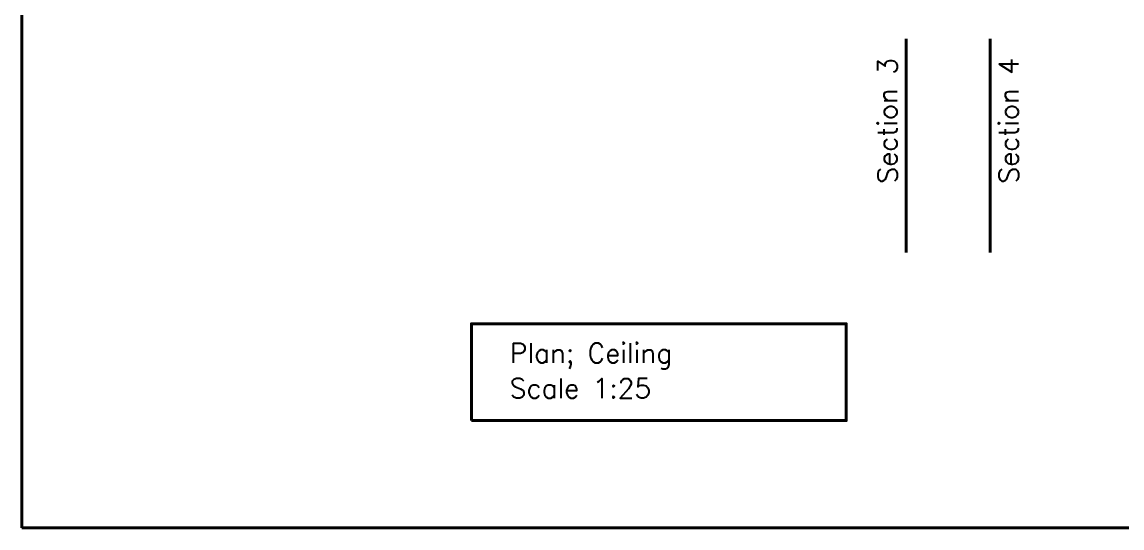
# Model space of a CAD drawing. Header units: inches. Extents: x 4017 to 5703, y -944 to 2840.
# Drawn here: x 4016.5 to 4241.8, y -65.8 to 37.8 of the extents above; entities that cross this region are included whole.
import ezdxf

# ---------------------------------------------------------------- set-up
doc = ezdxf.new("R2010")
doc.units = ezdxf.units.IN
doc.header["$MEASUREMENT"] = 0
doc.layers.add('A-dim-work', color=8, linetype='Continuous')
doc.styles.add('ENGLISH', font='romans.shx', dxfattribs={"height": 2})

msp = doc.modelspace()

# ---------------------------------------------------------------- linework, layer by layer
at = {"layer": 'A-dim-work', "color": 6, "lineweight": 40, "ltscale": 20}
for p, q in [((4197.62, 34.38), (4197.62, -9.35)), ((4214.79, 34.38), (4214.79, -9.35))]:
    msp.add_line(p, q, dxfattribs=at)
for points in [[(4016.52, -65.76), (4016.52, 1046.74), (5702.9, 1046.74), (5702.9, -65.76)], [(4108.57, -43.76), (4185.33, -43.76), (4185.33, -23.96), (4108.57, -23.96)]]:
    msp.add_lwpolyline(points, close=True, dxfattribs=at)

# ---------------------------------------------------------------- texts
at = {"layer": 'A-dim-work', "color": 6, "lineweight": 40, "ltscale": 20, "char_height": 4, "rotation": 90, "style": 'ENGLISH'}
for s, width, heights, insert, attachment_point in [('Section 3', 28.7349, [0], (4191.79, 4.76), 1), ('Section 4', 34.5998, [3.41], (4220.62, 4.76), 7)]:
    msp.add_mtext_dynamic_manual_height_columns(s, width=width, gutter_width=1, heights=heights, dxfattribs=dict(at, insert=insert, attachment_point=attachment_point))
at = {"layer": 'A-dim-work', "color": 6, "lineweight": 40, "ltscale": 20, "char_height": 4, "attachment_point": 1, "style": 'ENGLISH'}
for s, insert in [('Plan; Ceiling', (4116.42, -27.94)), ('Scale 1:25', (4116.42, -35.16))]:
    msp.add_mtext_dynamic_manual_height_columns(s, width=90.6117, gutter_width=1, heights=[0], dxfattribs=dict(at, insert=insert))

doc.saveas('drawing.dxf')
